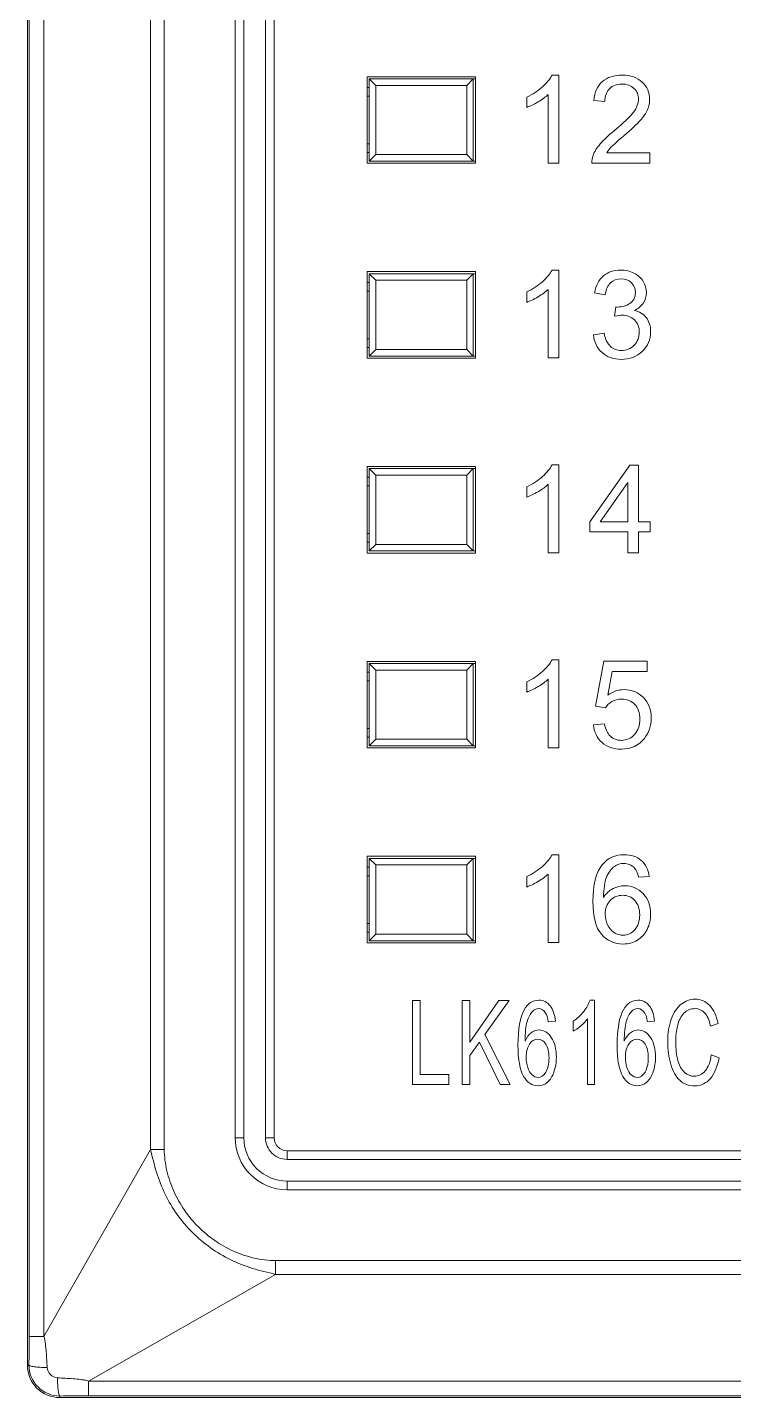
# Model space of a CAD drawing. Header units: millimetres. Extents: x 33157 to 59611, y -29750 to 1750.
# Drawn here: x 53368.53 to 53384.85, y -4016.91 to -3985.27 of the extents above; entities that cross this region are included whole.
import ezdxf

# ---------------------------------------------------------------- set-up
doc = ezdxf.new("R2010")
doc.units = ezdxf.units.MM
doc.layers.get('0').update_dxf_attribs({"lineweight": 18})

msp = doc.modelspace()

# ---------------------------------------------------------------- linework, layer by layer
at = {"lineweight": 9}
for p, q in [((53368.534, -3917.66), (53368.534, -4016.16)), ((53368.572, -3918.324), (53368.572, -4015.496)), ((53368.914, -3918.324), (53368.914, -4015.496)), ((53371.38, -3922.641), (53371.38, -4011.179)), ((53371.697, -3922.641), (53371.697, -4011.179)), ((53373.334, -3922.91), (53373.334, -4010.91)), ((53373.534, -3922.91), (53373.534, -4010.91)), ((53374.034, -3922.91), (53374.034, -4010.91)), ((53374.234, -3922.91), (53374.234, -4010.91)), ((53376.384, -3986.41), (53376.384, -3988.41)), ((53376.434, -3986.46), (53376.434, -3988.36)), ((53376.584, -3986.61), (53376.584, -3988.21)), ((53378.684, -3986.61), (53378.684, -3988.21)), ((53378.834, -3986.46), (53378.834, -3988.36)), ((53378.884, -3986.41), (53378.884, -3988.41)), ((53376.384, -3990.91), (53376.384, -3992.91)), ((53376.434, -3990.96), (53376.434, -3992.86)), ((53376.584, -3991.11), (53376.584, -3992.71)), ((53378.684, -3991.11), (53378.684, -3992.71)), ((53378.834, -3990.96), (53378.834, -3992.86)), ((53378.884, -3990.91), (53378.884, -3992.91)), ((53376.384, -3995.41), (53376.384, -3997.41)), ((53376.434, -3995.46), (53376.434, -3997.36)), ((53378.834, -3995.46), (53378.834, -3997.36)), ((53378.884, -3995.41), (53378.884, -3997.41)), ((53376.584, -3995.61), (53376.584, -3997.21)), ((53378.684, -3995.61), (53378.684, -3997.21)), ((53376.384, -3999.91), (53376.384, -4001.91)), ((53376.434, -3999.96), (53376.434, -4001.86)), ((53378.834, -3999.96), (53378.834, -4001.86)), ((53378.884, -3999.91), (53378.884, -4001.91)), ((53376.584, -4000.11), (53376.584, -4001.71)), ((53378.684, -4000.11), (53378.684, -4001.71)), ((53376.384, -4004.41), (53376.384, -4006.41)), ((53378.884, -4004.41), (53378.884, -4006.41)), ((53376.434, -4004.46), (53376.434, -4006.36)), ((53376.584, -4004.61), (53376.584, -4006.21)), ((53378.684, -4004.61), (53378.684, -4006.21)), ((53378.834, -4004.46), (53378.834, -4006.36)), ((53373.534, -4010.91), (53373.534, -4010.91)), ((53374.234, -4010.91), (53374.234, -4010.91)), ((53371.38, -4011.179), (53371.38, -4011.179)), ((53371.697, -4011.179), (53371.697, -4011.179)), ((53374.534, -4011.21), (53374.534, -4011.21)), ((53374.534, -4011.21), (53374.534, -4011.41)), ((53374.534, -4011.91), (53374.534, -4011.91)), ((53374.534, -4011.91), (53374.534, -4012.11)), ((53374.265, -4013.748), (53374.265, -4013.748)), ((53374.265, -4013.748), (53374.265, -4014.064)), ((53374.265, -4014.064), (53374.265, -4014.064)), ((53368.914, -4015.496), (53368.914, -4015.496)), ((53368.571, -4016.16), (53368.571, -4016.16)), ((53369.949, -4016.53), (53369.949, -4016.53)), ((53369.949, -4016.53), (53369.949, -4016.872)), ((53369.284, -4016.873), (53369.284, -4016.873)), ((53369.284, -4016.873), (53369.284, -4016.91))]:
    msp.add_line(p, q, dxfattribs=at)
for points, knots in [([(53380.816, -3988.403), (53380.816, -3988.403), (53380.567, -3988.403), (53380.567, -3988.403), (53380.567, -3988.403), (53380.567, -3986.821), (53380.567, -3986.821), (53380.507, -3986.879), (53380.429, -3986.936), (53380.332, -3986.993), (53380.235, -3987.05), (53380.148, -3987.092), (53380.07, -3987.121), (53380.07, -3987.121), (53380.07, -3986.881), (53380.07, -3986.881), (53380.209, -3986.816), (53380.331, -3986.737), (53380.435, -3986.644), (53380.538, -3986.551), (53380.612, -3986.461), (53380.656, -3986.374), (53380.656, -3986.374), (53380.816, -3986.374), (53380.816, -3986.374), (53380.816, -3986.374), (53380.816, -3988.403), (53380.816, -3988.403)], [0, 0, 0, 0, 142418.578014, 142418.578014, 142418.578014, 284837.156028, 284837.156028, 284837.156028, 427255.734043, 427255.734043, 427255.734043, 569674.312057, 569674.312057, 569674.312057, 712092.890071, 712092.890071, 712092.890071, 854511.468085, 854511.468085, 854511.468085, 996930.0461, 996930.0461, 996930.0461, 1139348.624114, 1139348.624114, 1139348.624114, 1281767.202128, 1281767.202128, 1281767.202128, 1281767.202128]), ([(53382.912, -3988.166), (53382.912, -3988.166), (53382.912, -3988.403), (53382.912, -3988.403), (53382.912, -3988.403), (53381.574, -3988.403), (53381.574, -3988.403), (53381.572, -3988.343), (53381.582, -3988.286), (53381.603, -3988.23), (53381.637, -3988.139), (53381.692, -3988.05), (53381.768, -3987.962), (53381.844, -3987.874), (53381.952, -3987.772), (53382.093, -3987.657), (53382.311, -3987.477), (53382.46, -3987.334), (53382.538, -3987.229), (53382.616, -3987.123), (53382.655, -3987.024), (53382.655, -3986.93), (53382.655, -3986.831), (53382.62, -3986.749), (53382.549, -3986.681), (53382.478, -3986.614), (53382.386, -3986.58), (53382.273, -3986.58), (53382.153, -3986.58), (53382.057, -3986.615), (53381.985, -3986.687), (53381.913, -3986.758), (53381.877, -3986.857), (53381.876, -3986.983), (53381.876, -3986.983), (53381.622, -3986.958), (53381.622, -3986.958), (53381.639, -3986.768), (53381.705, -3986.623), (53381.819, -3986.523), (53381.933, -3986.424), (53382.086, -3986.374), (53382.279, -3986.374), (53382.472, -3986.374), (53382.626, -3986.427), (53382.739, -3986.535), (53382.852, -3986.643), (53382.909, -3986.776), (53382.909, -3986.935), (53382.909, -3987.016), (53382.892, -3987.096), (53382.859, -3987.174), (53382.826, -3987.252), (53382.771, -3987.335), (53382.694, -3987.421), (53382.617, -3987.507), (53382.49, -3987.626), (53382.312, -3987.777), (53382.163, -3987.902), (53382.067, -3987.987), (53382.025, -3988.031), (53381.982, -3988.076), (53381.947, -3988.121), (53381.92, -3988.166), (53381.92, -3988.166), (53382.912, -3988.166), (53382.912, -3988.166)], [0, 0, 0, 0, 137496.218862, 137496.218862, 137496.218862, 274992.437723, 274992.437723, 274992.437723, 412488.656585, 412488.656585, 412488.656585, 549984.875446, 549984.875446, 549984.875446, 687481.094308, 687481.094308, 687481.094308, 824977.313169, 824977.313169, 824977.313169, 962473.532031, 962473.532031, 962473.532031, 1099969.750892, 1099969.750892, 1099969.750892, 1237465.969754, 1237465.969754, 1237465.969754, 1374962.188616, 1374962.188616, 1374962.188616, 1512458.407477, 1512458.407477, 1512458.407477, 1649954.626339, 1649954.626339, 1649954.626339, 1787450.8452, 1787450.8452, 1787450.8452, 1924947.064062, 1924947.064062, 1924947.064062, 2062443.282923, 2062443.282923, 2062443.282923, 2199939.501785, 2199939.501785, 2199939.501785, 2337435.720647, 2337435.720647, 2337435.720647, 2474931.939508, 2474931.939508, 2474931.939508, 2612428.15837, 2612428.15837, 2612428.15837, 2749924.377231, 2749924.377231, 2749924.377231, 2887420.596093, 2887420.596093, 2887420.596093, 3024916.814954, 3024916.814954, 3024916.814954, 3024916.814954]), ([(53380.816, -3992.903), (53380.816, -3992.903), (53380.567, -3992.903), (53380.567, -3992.903), (53380.567, -3992.903), (53380.567, -3991.321), (53380.567, -3991.321), (53380.507, -3991.379), (53380.429, -3991.436), (53380.332, -3991.493), (53380.235, -3991.55), (53380.148, -3991.592), (53380.07, -3991.621), (53380.07, -3991.621), (53380.07, -3991.381), (53380.07, -3991.381), (53380.209, -3991.316), (53380.331, -3991.237), (53380.435, -3991.144), (53380.538, -3991.051), (53380.612, -3990.961), (53380.656, -3990.874), (53380.656, -3990.874), (53380.816, -3990.874), (53380.816, -3990.874), (53380.816, -3990.874), (53380.816, -3992.903), (53380.816, -3992.903)], [0, 0, 0, 0, 142424.683579, 142424.683579, 142424.683579, 284849.367158, 284849.367158, 284849.367158, 427274.050738, 427274.050738, 427274.050738, 569698.734317, 569698.734317, 569698.734317, 712123.417896, 712123.417896, 712123.417896, 854548.101475, 854548.101475, 854548.101475, 996972.785054, 996972.785054, 996972.785054, 1139397.468634, 1139397.468634, 1139397.468634, 1281822.152213, 1281822.152213, 1281822.152213, 1281822.152213]), ([(53381.611, -3992.367), (53381.611, -3992.367), (53381.859, -3992.333), (53381.859, -3992.333), (53381.888, -3992.474), (53381.936, -3992.575), (53382.004, -3992.638), (53382.072, -3992.7), (53382.156, -3992.731), (53382.255, -3992.731), (53382.373, -3992.731), (53382.472, -3992.69), (53382.552, -3992.609), (53382.632, -3992.528), (53382.672, -3992.428), (53382.672, -3992.309), (53382.672, -3992.195), (53382.635, -3992.101), (53382.56, -3992.027), (53382.485, -3991.953), (53382.391, -3991.916), (53382.276, -3991.916), (53382.229, -3991.916), (53382.17, -3991.925), (53382.1, -3991.943), (53382.1, -3991.943), (53382.128, -3991.726), (53382.128, -3991.726), (53382.144, -3991.728), (53382.158, -3991.729), (53382.168, -3991.729), (53382.274, -3991.729), (53382.369, -3991.701), (53382.454, -3991.646), (53382.539, -3991.591), (53382.581, -3991.506), (53382.581, -3991.392), (53382.581, -3991.301), (53382.55, -3991.226), (53382.489, -3991.166), (53382.427, -3991.107), (53382.348, -3991.077), (53382.25, -3991.077), (53382.153, -3991.077), (53382.073, -3991.107), (53382.009, -3991.169), (53381.944, -3991.23), (53381.903, -3991.321), (53381.884, -3991.444), (53381.884, -3991.444), (53381.636, -3991.399), (53381.636, -3991.399), (53381.667, -3991.232), (53381.735, -3991.103), (53381.843, -3991.011), (53381.95, -3990.919), (53382.084, -3990.874), (53382.244, -3990.874), (53382.354, -3990.874), (53382.456, -3990.897), (53382.548, -3990.945), (53382.642, -3990.992), (53382.713, -3991.056), (53382.762, -3991.138), (53382.811, -3991.219), (53382.835, -3991.306), (53382.835, -3991.398), (53382.835, -3991.485), (53382.812, -3991.564), (53382.765, -3991.635), (53382.718, -3991.707), (53382.649, -3991.764), (53382.557, -3991.806), (53382.676, -3991.833), (53382.769, -3991.891), (53382.835, -3991.978), (53382.901, -3992.064), (53382.934, -3992.173), (53382.934, -3992.304), (53382.934, -3992.48), (53382.87, -3992.63), (53382.741, -3992.753), (53382.612, -3992.876), (53382.45, -3992.937), (53382.253, -3992.937), (53382.076, -3992.937), (53381.929, -3992.884), (53381.811, -3992.778), (53381.694, -3992.672), (53381.627, -3992.535), (53381.611, -3992.367)], [0, 0, 0, 0, 136551.986258, 136551.986258, 136551.986258, 273103.972517, 273103.972517, 273103.972517, 409655.958775, 409655.958775, 409655.958775, 546207.945034, 546207.945034, 546207.945034, 682759.931292, 682759.931292, 682759.931292, 819311.917551, 819311.917551, 819311.917551, 955863.903809, 955863.903809, 955863.903809, 1092415.890067, 1092415.890067, 1092415.890067, 1228967.876326, 1228967.876326, 1228967.876326, 1365519.862584, 1365519.862584, 1365519.862584, 1502071.848843, 1502071.848843, 1502071.848843, 1638623.835101, 1638623.835101, 1638623.835101, 1775175.821359, 1775175.821359, 1775175.821359, 1911727.807618, 1911727.807618, 1911727.807618, 2048279.793876, 2048279.793876, 2048279.793876, 2184831.780135, 2184831.780135, 2184831.780135, 2321383.766393, 2321383.766393, 2321383.766393, 2457935.752652, 2457935.752652, 2457935.752652, 2594487.73891, 2594487.73891, 2594487.73891, 2731039.725168, 2731039.725168, 2731039.725168, 2867591.711427, 2867591.711427, 2867591.711427, 3004143.697685, 3004143.697685, 3004143.697685, 3140695.683944, 3140695.683944, 3140695.683944, 3277247.670202, 3277247.670202, 3277247.670202, 3413799.65646, 3413799.65646, 3413799.65646, 3550351.642719, 3550351.642719, 3550351.642719, 3686903.628977, 3686903.628977, 3686903.628977, 3823455.615236, 3823455.615236, 3823455.615236, 3960007.601494, 3960007.601494, 3960007.601494, 4096559.587753, 4096559.587753, 4096559.587753, 4096559.587753]), ([(53380.816, -3997.403), (53380.816, -3997.403), (53380.567, -3997.403), (53380.567, -3997.403), (53380.567, -3997.403), (53380.567, -3995.821), (53380.567, -3995.821), (53380.507, -3995.879), (53380.429, -3995.936), (53380.332, -3995.993), (53380.235, -3996.05), (53380.148, -3996.092), (53380.07, -3996.121), (53380.07, -3996.121), (53380.07, -3995.881), (53380.07, -3995.881), (53380.209, -3995.816), (53380.331, -3995.737), (53380.435, -3995.644), (53380.538, -3995.551), (53380.612, -3995.461), (53380.656, -3995.374), (53380.656, -3995.374), (53380.816, -3995.374), (53380.816, -3995.374), (53380.816, -3995.374), (53380.816, -3997.403), (53380.816, -3997.403)], [0, 0, 0, 0, 142430.789754, 142430.789754, 142430.789754, 284861.579507, 284861.579507, 284861.579507, 427292.369261, 427292.369261, 427292.369261, 569723.159015, 569723.159015, 569723.159015, 712153.948768, 712153.948768, 712153.948768, 854584.738522, 854584.738522, 854584.738522, 997015.528275, 997015.528275, 997015.528275, 1139446.318029, 1139446.318029, 1139446.318029, 1281877.107783, 1281877.107783, 1281877.107783, 1281877.107783]), ([(53382.404, -3997.403), (53382.404, -3997.403), (53382.404, -3996.92), (53382.404, -3996.92), (53382.404, -3996.92), (53381.526, -3996.92), (53381.526, -3996.92), (53381.526, -3996.92), (53381.526, -3996.692), (53381.526, -3996.692), (53381.526, -3996.692), (53382.449, -3995.382), (53382.449, -3995.382), (53382.449, -3995.382), (53382.652, -3995.382), (53382.652, -3995.382), (53382.652, -3995.382), (53382.652, -3996.692), (53382.652, -3996.692), (53382.652, -3996.692), (53382.926, -3996.692), (53382.926, -3996.692), (53382.926, -3996.692), (53382.926, -3996.92), (53382.926, -3996.92), (53382.926, -3996.92), (53382.652, -3996.92), (53382.652, -3996.92), (53382.652, -3996.92), (53382.652, -3997.403), (53382.652, -3997.403), (53382.652, -3997.403), (53382.404, -3997.403), (53382.404, -3997.403)], [0, 0, 0, 0, 140891.055639, 140891.055639, 140891.055639, 281782.111279, 281782.111279, 281782.111279, 422673.166918, 422673.166918, 422673.166918, 563564.222557, 563564.222557, 563564.222557, 704455.278197, 704455.278197, 704455.278197, 845346.333836, 845346.333836, 845346.333836, 986237.389475, 986237.389475, 986237.389475, 1127128.445115, 1127128.445115, 1127128.445115, 1268019.500754, 1268019.500754, 1268019.500754, 1408910.556393, 1408910.556393, 1408910.556393, 1549801.612033, 1549801.612033, 1549801.612033, 1549801.612033]), ([(53382.404, -3996.692), (53382.404, -3996.692), (53382.404, -3995.782), (53382.404, -3995.782), (53382.404, -3995.782), (53381.77, -3996.692), (53381.77, -3996.692), (53381.77, -3996.692), (53382.404, -3996.692), (53382.404, -3996.692)], [0, 0, 0, 0, 159420.18494, 159420.18494, 159420.18494, 318840.369881, 318840.369881, 318840.369881, 478260.554821, 478260.554821, 478260.554821, 478260.554821]), ([(53380.816, -4001.903), (53380.816, -4001.903), (53380.567, -4001.903), (53380.567, -4001.903), (53380.567, -4001.903), (53380.567, -4000.321), (53380.567, -4000.321), (53380.507, -4000.379), (53380.429, -4000.436), (53380.332, -4000.493), (53380.235, -4000.55), (53380.148, -4000.592), (53380.07, -4000.621), (53380.07, -4000.621), (53380.07, -4000.381), (53380.07, -4000.381), (53380.209, -4000.316), (53380.331, -4000.237), (53380.435, -4000.144), (53380.538, -4000.051), (53380.612, -3999.961), (53380.656, -3999.874), (53380.656, -3999.874), (53380.816, -3999.874), (53380.816, -3999.874), (53380.816, -3999.874), (53380.816, -4001.903), (53380.816, -4001.903)], [0, 0, 0, 0, 142436.896538, 142436.896538, 142436.896538, 284873.793075, 284873.793075, 284873.793075, 427310.689613, 427310.689613, 427310.689613, 569747.58615, 569747.58615, 569747.58615, 712184.482688, 712184.482688, 712184.482688, 854621.379225, 854621.379225, 854621.379225, 997058.275763, 997058.275763, 997058.275763, 1139495.1723, 1139495.1723, 1139495.1723, 1281932.068838, 1281932.068838, 1281932.068838, 1281932.068838]), ([(53381.611, -4001.372), (53381.611, -4001.372), (53381.87, -4001.353), (53381.87, -4001.353), (53381.89, -4001.479), (53381.934, -4001.574), (53382.004, -4001.638), (53382.073, -4001.702), (53382.159, -4001.734), (53382.259, -4001.734), (53382.38, -4001.734), (53382.481, -4001.688), (53382.563, -4001.599), (53382.645, -4001.508), (53382.686, -4001.389), (53382.686, -4001.24), (53382.686, -4001.099), (53382.647, -4000.987), (53382.568, -4000.905), (53382.49, -4000.823), (53382.386, -4000.782), (53382.256, -4000.782), (53382.176, -4000.782), (53382.104, -4000.801), (53382.04, -4000.837), (53381.977, -4000.874), (53381.927, -4000.922), (53381.89, -4000.98), (53381.89, -4000.98), (53381.656, -4000.946), (53381.656, -4000.946), (53381.656, -4000.946), (53381.85, -3999.908), (53381.85, -3999.908), (53381.85, -3999.908), (53382.852, -3999.908), (53382.852, -3999.908), (53382.852, -3999.908), (53382.852, -4000.145), (53382.852, -4000.145), (53382.852, -4000.145), (53382.048, -4000.145), (53382.048, -4000.145), (53382.048, -4000.145), (53381.941, -4000.69), (53381.941, -4000.69), (53382.062, -4000.605), (53382.189, -4000.562), (53382.321, -4000.562), (53382.497, -4000.562), (53382.646, -4000.623), (53382.767, -4000.746), (53382.888, -4000.868), (53382.948, -4001.025), (53382.948, -4001.217), (53382.948, -4001.4), (53382.895, -4001.558), (53382.789, -4001.691), (53382.66, -4001.855), (53382.483, -4001.937), (53382.259, -4001.937), (53382.075, -4001.937), (53381.926, -4001.885), (53381.81, -4001.782), (53381.693, -4001.679), (53381.627, -4001.543), (53381.611, -4001.372)], [0, 0, 0, 0, 137515.502561, 137515.502561, 137515.502561, 275031.005121, 275031.005121, 275031.005121, 412546.507682, 412546.507682, 412546.507682, 550062.010243, 550062.010243, 550062.010243, 687577.512804, 687577.512804, 687577.512804, 825093.015364, 825093.015364, 825093.015364, 962608.517925, 962608.517925, 962608.517925, 1100124.020486, 1100124.020486, 1100124.020486, 1237639.523047, 1237639.523047, 1237639.523047, 1375155.025607, 1375155.025607, 1375155.025607, 1512670.528168, 1512670.528168, 1512670.528168, 1650186.030729, 1650186.030729, 1650186.030729, 1787701.53329, 1787701.53329, 1787701.53329, 1925217.03585, 1925217.03585, 1925217.03585, 2062732.538411, 2062732.538411, 2062732.538411, 2200248.040972, 2200248.040972, 2200248.040972, 2337763.543532, 2337763.543532, 2337763.543532, 2475279.046093, 2475279.046093, 2475279.046093, 2612794.548654, 2612794.548654, 2612794.548654, 2750310.051215, 2750310.051215, 2750310.051215, 2887825.553775, 2887825.553775, 2887825.553775, 3025341.056336, 3025341.056336, 3025341.056336, 3025341.056336]), ([(53380.816, -4006.403), (53380.816, -4006.403), (53380.567, -4006.403), (53380.567, -4006.403), (53380.567, -4006.403), (53380.567, -4004.821), (53380.567, -4004.821), (53380.507, -4004.879), (53380.429, -4004.936), (53380.332, -4004.993), (53380.235, -4005.05), (53380.148, -4005.092), (53380.07, -4005.121), (53380.07, -4005.121), (53380.07, -4004.881), (53380.07, -4004.881), (53380.209, -4004.816), (53380.331, -4004.737), (53380.435, -4004.644), (53380.538, -4004.551), (53380.612, -4004.461), (53380.656, -4004.374), (53380.656, -4004.374), (53380.816, -4004.374), (53380.816, -4004.374), (53380.816, -4004.374), (53380.816, -4006.403), (53380.816, -4006.403)], [0, 0, 0, 0, 142443.003931, 142443.003931, 142443.003931, 284886.007861, 284886.007861, 284886.007861, 427329.011792, 427329.011792, 427329.011792, 569772.015723, 569772.015723, 569772.015723, 712215.019654, 712215.019654, 712215.019654, 854658.023584, 854658.023584, 854658.023584, 997101.027515, 997101.027515, 997101.027515, 1139544.031446, 1139544.031446, 1139544.031446, 1281987.035377, 1281987.035377, 1281987.035377, 1281987.035377]), ([(53382.9, -4004.876), (53382.9, -4004.876), (53382.655, -4004.896), (53382.655, -4004.896), (53382.633, -4004.798), (53382.601, -4004.727), (53382.56, -4004.683), (53382.493, -4004.612), (53382.41, -4004.577), (53382.311, -4004.577), (53382.231, -4004.577), (53382.161, -4004.599), (53382.1, -4004.643), (53382.022, -4004.7), (53381.961, -4004.783), (53381.915, -4004.892), (53381.87, -4005.002), (53381.847, -4005.157), (53381.845, -4005.359), (53381.905, -4005.268), (53381.978, -4005.201), (53382.064, -4005.157), (53382.151, -4005.113), (53382.241, -4005.091), (53382.336, -4005.091), (53382.502, -4005.091), (53382.643, -4005.152), (53382.76, -4005.273), (53382.876, -4005.395), (53382.934, -4005.552), (53382.934, -4005.746), (53382.934, -4005.873), (53382.907, -4005.99), (53382.852, -4006.099), (53382.797, -4006.209), (53382.723, -4006.292), (53382.627, -4006.35), (53382.531, -4006.408), (53382.422, -4006.437), (53382.301, -4006.437), (53382.095, -4006.437), (53381.926, -4006.361), (53381.795, -4006.209), (53381.665, -4006.057), (53381.599, -4005.806), (53381.599, -4005.457), (53381.599, -4005.067), (53381.672, -4004.782), (53381.816, -4004.605), (53381.942, -4004.451), (53382.112, -4004.374), (53382.326, -4004.374), (53382.485, -4004.374), (53382.616, -4004.418), (53382.717, -4004.507), (53382.819, -4004.596), (53382.88, -4004.719), (53382.9, -4004.876)], [0, 0, 0, 0, 137978.258018, 137978.258018, 137978.258018, 275956.516036, 275956.516036, 275956.516036, 413934.774053, 413934.774053, 413934.774053, 551913.032071, 551913.032071, 551913.032071, 689891.290089, 689891.290089, 689891.290089, 827869.548107, 827869.548107, 827869.548107, 965847.806125, 965847.806125, 965847.806125, 1103826.064143, 1103826.064143, 1103826.064143, 1241804.32216, 1241804.32216, 1241804.32216, 1379782.580178, 1379782.580178, 1379782.580178, 1517760.838196, 1517760.838196, 1517760.838196, 1655739.096214, 1655739.096214, 1655739.096214, 1793717.354232, 1793717.354232, 1793717.354232, 1931695.612249, 1931695.612249, 1931695.612249, 2069673.870267, 2069673.870267, 2069673.870267, 2207652.128285, 2207652.128285, 2207652.128285, 2345630.386303, 2345630.386303, 2345630.386303, 2483608.644321, 2483608.644321, 2483608.644321, 2621586.902339, 2621586.902339, 2621586.902339, 2621586.902339]), ([(53381.884, -4005.748), (53381.884, -4005.834), (53381.903, -4005.916), (53381.939, -4005.994), (53381.975, -4006.072), (53382.026, -4006.131), (53382.09, -4006.172), (53382.155, -4006.213), (53382.224, -4006.234), (53382.297, -4006.234), (53382.403, -4006.234), (53382.493, -4006.191), (53382.568, -4006.107), (53382.643, -4006.022), (53382.68, -4005.907), (53382.68, -4005.762), (53382.68, -4005.622), (53382.643, -4005.512), (53382.569, -4005.432), (53382.495, -4005.351), (53382.401, -4005.311), (53382.287, -4005.311), (53382.175, -4005.311), (53382.08, -4005.351), (53382.001, -4005.432), (53381.923, -4005.512), (53381.884, -4005.617), (53381.884, -4005.748)], [0, 0, 0, 0, 142450.208403, 142450.208403, 142450.208403, 284900.416806, 284900.416806, 284900.416806, 427350.62521, 427350.62521, 427350.62521, 569800.833613, 569800.833613, 569800.833613, 712251.042016, 712251.042016, 712251.042016, 854701.250419, 854701.250419, 854701.250419, 997151.458823, 997151.458823, 997151.458823, 1139601.667226, 1139601.667226, 1139601.667226, 1282051.875629, 1282051.875629, 1282051.875629, 1282051.875629]), ([(53377.434, -4009.678), (53377.434, -4009.678), (53377.434, -4007.743), (53377.434, -4007.743), (53377.434, -4007.743), (53377.612, -4007.743), (53377.612, -4007.743), (53377.612, -4007.743), (53377.612, -4009.451), (53377.612, -4009.451), (53377.612, -4009.451), (53378.272, -4009.451), (53378.272, -4009.451), (53378.272, -4009.451), (53378.272, -4009.678), (53378.272, -4009.678), (53378.272, -4009.678), (53377.434, -4009.678), (53377.434, -4009.678)], [0, 0, 0, 0, 147027.707403, 147027.707403, 147027.707403, 294055.414806, 294055.414806, 294055.414806, 441083.122209, 441083.122209, 441083.122209, 588110.829611, 588110.829611, 588110.829611, 735138.537014, 735138.537014, 735138.537014, 882166.244417, 882166.244417, 882166.244417, 882166.244417]), ([(53378.58, -4009.678), (53378.58, -4009.678), (53378.58, -4007.743), (53378.58, -4007.743), (53378.58, -4007.743), (53378.758, -4007.743), (53378.758, -4007.743), (53378.758, -4007.743), (53378.758, -4008.702), (53378.758, -4008.702), (53378.758, -4008.702), (53379.425, -4007.743), (53379.425, -4007.743), (53379.425, -4007.743), (53379.665, -4007.743), (53379.665, -4007.743), (53379.665, -4007.743), (53379.102, -4008.527), (53379.102, -4008.527), (53379.102, -4008.527), (53379.689, -4009.678), (53379.689, -4009.678), (53379.689, -4009.678), (53379.455, -4009.678), (53379.455, -4009.678), (53379.455, -4009.678), (53378.978, -4008.701), (53378.978, -4008.701), (53378.978, -4008.701), (53378.758, -4009.007), (53378.758, -4009.007), (53378.758, -4009.007), (53378.758, -4009.678), (53378.758, -4009.678), (53378.758, -4009.678), (53378.58, -4009.678), (53378.58, -4009.678)], [0, 0, 0, 0, 140489.32508, 140489.32508, 140489.32508, 280978.650161, 280978.650161, 280978.650161, 421467.975241, 421467.975241, 421467.975241, 561957.300321, 561957.300321, 561957.300321, 702446.625401, 702446.625401, 702446.625401, 842935.950482, 842935.950482, 842935.950482, 983425.275562, 983425.275562, 983425.275562, 1123914.600642, 1123914.600642, 1123914.600642, 1264403.925722, 1264403.925722, 1264403.925722, 1404893.250803, 1404893.250803, 1404893.250803, 1545382.575883, 1545382.575883, 1545382.575883, 1685871.900963, 1685871.900963, 1685871.900963, 1685871.900963]), ([(53380.732, -4008.216), (53380.732, -4008.216), (53380.569, -4008.234), (53380.569, -4008.234), (53380.554, -4008.141), (53380.534, -4008.073), (53380.506, -4008.031), (53380.462, -4007.963), (53380.406, -4007.929), (53380.341, -4007.929), (53380.288, -4007.929), (53380.241, -4007.95), (53380.201, -4007.993), (53380.149, -4008.047), (53380.109, -4008.126), (53380.078, -4008.231), (53380.048, -4008.336), (53380.033, -4008.485), (53380.031, -4008.678), (53380.071, -4008.591), (53380.12, -4008.526), (53380.177, -4008.484), (53380.235, -4008.442), (53380.295, -4008.421), (53380.358, -4008.421), (53380.468, -4008.421), (53380.561, -4008.479), (53380.639, -4008.596), (53380.716, -4008.713), (53380.755, -4008.863), (53380.755, -4009.048), (53380.755, -4009.17), (53380.736, -4009.283), (53380.7, -4009.387), (53380.664, -4009.492), (53380.614, -4009.571), (53380.55, -4009.627), (53380.487, -4009.682), (53380.415, -4009.71), (53380.334, -4009.71), (53380.197, -4009.71), (53380.085, -4009.637), (53379.998, -4009.492), (53379.912, -4009.346), (53379.868, -4009.106), (53379.868, -4008.772), (53379.868, -4008.398), (53379.917, -4008.126), (53380.012, -4007.956), (53380.096, -4007.808), (53380.209, -4007.734), (53380.351, -4007.734), (53380.456, -4007.734), (53380.543, -4007.777), (53380.611, -4007.862), (53380.678, -4007.948), (53380.719, -4008.065), (53380.732, -4008.216)], [0, 0, 0, 0, 137978.330088, 137978.330088, 137978.330088, 275956.660176, 275956.660176, 275956.660176, 413934.990264, 413934.990264, 413934.990264, 551913.320352, 551913.320352, 551913.320352, 689891.650441, 689891.650441, 689891.650441, 827869.980529, 827869.980529, 827869.980529, 965848.310617, 965848.310617, 965848.310617, 1103826.640705, 1103826.640705, 1103826.640705, 1241804.970793, 1241804.970793, 1241804.970793, 1379783.300881, 1379783.300881, 1379783.300881, 1517761.630969, 1517761.630969, 1517761.630969, 1655739.961057, 1655739.961057, 1655739.961057, 1793718.291145, 1793718.291145, 1793718.291145, 1931696.621233, 1931696.621233, 1931696.621233, 2069674.951322, 2069674.951322, 2069674.951322, 2207653.28141, 2207653.28141, 2207653.28141, 2345631.611498, 2345631.611498, 2345631.611498, 2483609.941586, 2483609.941586, 2483609.941586, 2621588.271674, 2621588.271674, 2621588.271674, 2621588.271674]), ([(53381.64, -4009.678), (53381.64, -4009.678), (53381.475, -4009.678), (53381.475, -4009.678), (53381.475, -4009.678), (53381.475, -4008.163), (53381.475, -4008.163), (53381.436, -4008.218), (53381.384, -4008.273), (53381.319, -4008.327), (53381.255, -4008.382), (53381.197, -4008.423), (53381.146, -4008.45), (53381.146, -4008.45), (53381.146, -4008.22), (53381.146, -4008.22), (53381.238, -4008.158), (53381.318, -4008.082), (53381.387, -4007.993), (53381.456, -4007.904), (53381.505, -4007.818), (53381.534, -4007.734), (53381.534, -4007.734), (53381.64, -4007.734), (53381.64, -4007.734), (53381.64, -4007.734), (53381.64, -4009.678), (53381.64, -4009.678)], [0, 0, 0, 0, 142450.307445, 142450.307445, 142450.307445, 284900.614889, 284900.614889, 284900.614889, 427350.922334, 427350.922334, 427350.922334, 569801.229779, 569801.229779, 569801.229779, 712251.537224, 712251.537224, 712251.537224, 854701.844668, 854701.844668, 854701.844668, 997152.152113, 997152.152113, 997152.152113, 1139602.459558, 1139602.459558, 1139602.459558, 1282052.767003, 1282052.767003, 1282052.767003, 1282052.767003]), ([(53383.024, -4008.216), (53383.024, -4008.216), (53382.861, -4008.234), (53382.861, -4008.234), (53382.847, -4008.141), (53382.826, -4008.073), (53382.799, -4008.031), (53382.754, -4007.963), (53382.699, -4007.929), (53382.633, -4007.929), (53382.58, -4007.929), (53382.533, -4007.95), (53382.493, -4007.993), (53382.441, -4008.047), (53382.401, -4008.126), (53382.37, -4008.231), (53382.34, -4008.336), (53382.325, -4008.485), (53382.324, -4008.678), (53382.363, -4008.591), (53382.412, -4008.526), (53382.469, -4008.484), (53382.527, -4008.442), (53382.587, -4008.421), (53382.65, -4008.421), (53382.76, -4008.421), (53382.854, -4008.479), (53382.931, -4008.596), (53383.008, -4008.713), (53383.047, -4008.863), (53383.047, -4009.048), (53383.047, -4009.17), (53383.029, -4009.283), (53382.993, -4009.387), (53382.956, -4009.492), (53382.906, -4009.571), (53382.843, -4009.627), (53382.779, -4009.682), (53382.707, -4009.71), (53382.626, -4009.71), (53382.489, -4009.71), (53382.377, -4009.637), (53382.291, -4009.492), (53382.204, -4009.346), (53382.161, -4009.106), (53382.161, -4008.772), (53382.161, -4008.398), (53382.209, -4008.126), (53382.305, -4007.956), (53382.388, -4007.808), (53382.501, -4007.734), (53382.643, -4007.734), (53382.749, -4007.734), (53382.835, -4007.777), (53382.903, -4007.862), (53382.97, -4007.948), (53383.011, -4008.065), (53383.024, -4008.216)], [0, 0, 0, 0, 137984.024077, 137984.024077, 137984.024077, 275968.048154, 275968.048154, 275968.048154, 413952.07223, 413952.07223, 413952.07223, 551936.096307, 551936.096307, 551936.096307, 689920.120384, 689920.120384, 689920.120384, 827904.144461, 827904.144461, 827904.144461, 965888.168538, 965888.168538, 965888.168538, 1103872.192614, 1103872.192614, 1103872.192614, 1241856.216691, 1241856.216691, 1241856.216691, 1379840.240768, 1379840.240768, 1379840.240768, 1517824.264845, 1517824.264845, 1517824.264845, 1655808.288922, 1655808.288922, 1655808.288922, 1793792.312998, 1793792.312998, 1793792.312998, 1931776.337075, 1931776.337075, 1931776.337075, 2069760.361152, 2069760.361152, 2069760.361152, 2207744.385229, 2207744.385229, 2207744.385229, 2345728.409305, 2345728.409305, 2345728.409305, 2483712.433382, 2483712.433382, 2483712.433382, 2621696.457459, 2621696.457459, 2621696.457459, 2621696.457459]), ([(53384.335, -4008.999), (53384.335, -4008.999), (53384.513, -4009.064), (53384.513, -4009.064), (53384.476, -4009.274), (53384.409, -4009.434), (53384.313, -4009.544), (53384.216, -4009.655), (53384.098, -4009.71), (53383.959, -4009.71), (53383.814, -4009.71), (53383.697, -4009.668), (53383.606, -4009.583), (53383.516, -4009.498), (53383.447, -4009.375), (53383.4, -4009.214), (53383.353, -4009.053), (53383.329, -4008.88), (53383.329, -4008.696), (53383.329, -4008.494), (53383.356, -4008.319), (53383.409, -4008.169), (53383.463, -4008.019), (53383.538, -4007.905), (53383.637, -4007.827), (53383.735, -4007.749), (53383.844, -4007.71), (53383.962, -4007.71), (53384.096, -4007.71), (53384.209, -4007.759), (53384.3, -4007.858), (53384.391, -4007.957), (53384.455, -4008.095), (53384.491, -4008.273), (53384.491, -4008.273), (53384.317, -4008.333), (53384.317, -4008.333), (53384.286, -4008.192), (53384.24, -4008.089), (53384.181, -4008.025), (53384.122, -4007.961), (53384.048, -4007.929), (53383.958, -4007.929), (53383.856, -4007.929), (53383.769, -4007.965), (53383.701, -4008.036), (53383.631, -4008.107), (53383.583, -4008.203), (53383.555, -4008.323), (53383.527, -4008.443), (53383.513, -4008.567), (53383.513, -4008.694), (53383.513, -4008.859), (53383.529, -4009.002), (53383.562, -4009.125), (53383.596, -4009.248), (53383.647, -4009.339), (53383.717, -4009.4), (53383.787, -4009.461), (53383.863, -4009.491), (53383.944, -4009.491), (53384.043, -4009.491), (53384.127, -4009.45), (53384.196, -4009.367), (53384.264, -4009.284), (53384.311, -4009.162), (53384.335, -4008.999)], [0, 0, 0, 0, 137529.960222, 137529.960222, 137529.960222, 275059.920445, 275059.920445, 275059.920445, 412589.880667, 412589.880667, 412589.880667, 550119.84089, 550119.84089, 550119.84089, 687649.801112, 687649.801112, 687649.801112, 825179.761335, 825179.761335, 825179.761335, 962709.721557, 962709.721557, 962709.721557, 1100239.68178, 1100239.68178, 1100239.68178, 1237769.642002, 1237769.642002, 1237769.642002, 1375299.602225, 1375299.602225, 1375299.602225, 1512829.562447, 1512829.562447, 1512829.562447, 1650359.522669, 1650359.522669, 1650359.522669, 1787889.482892, 1787889.482892, 1787889.482892, 1925419.443114, 1925419.443114, 1925419.443114, 2062949.403337, 2062949.403337, 2062949.403337, 2200479.363559, 2200479.363559, 2200479.363559, 2338009.323782, 2338009.323782, 2338009.323782, 2475539.284004, 2475539.284004, 2475539.284004, 2613069.244227, 2613069.244227, 2613069.244227, 2750599.204449, 2750599.204449, 2750599.204449, 2888129.164672, 2888129.164672, 2888129.164672, 3025659.124894, 3025659.124894, 3025659.124894, 3025659.124894]), ([(53380.058, -4009.051), (53380.058, -4009.133), (53380.07, -4009.211), (53380.094, -4009.286), (53380.118, -4009.361), (53380.152, -4009.417), (53380.194, -4009.456), (53380.238, -4009.496), (53380.283, -4009.515), (53380.332, -4009.515), (53380.402, -4009.515), (53380.462, -4009.475), (53380.511, -4009.394), (53380.561, -4009.313), (53380.586, -4009.203), (53380.586, -4009.064), (53380.586, -4008.93), (53380.561, -4008.825), (53380.512, -4008.748), (53380.463, -4008.67), (53380.401, -4008.632), (53380.325, -4008.632), (53380.251, -4008.632), (53380.187, -4008.67), (53380.135, -4008.748), (53380.084, -4008.825), (53380.058, -4008.925), (53380.058, -4009.051)], [0, 0, 0, 0, 142449.811521, 142449.811521, 142449.811521, 284899.623042, 284899.623042, 284899.623042, 427349.434563, 427349.434563, 427349.434563, 569799.246084, 569799.246084, 569799.246084, 712249.057605, 712249.057605, 712249.057605, 854698.869126, 854698.869126, 854698.869126, 997148.680647, 997148.680647, 997148.680647, 1139598.492169, 1139598.492169, 1139598.492169, 1282048.30369, 1282048.30369, 1282048.30369, 1282048.30369]), ([(53382.35, -4009.051), (53382.35, -4009.133), (53382.362, -4009.211), (53382.386, -4009.286), (53382.41, -4009.361), (53382.444, -4009.417), (53382.487, -4009.456), (53382.53, -4009.496), (53382.575, -4009.515), (53382.624, -4009.515), (53382.694, -4009.515), (53382.754, -4009.475), (53382.804, -4009.394), (53382.853, -4009.313), (53382.878, -4009.203), (53382.878, -4009.064), (53382.878, -4008.93), (53382.854, -4008.825), (53382.805, -4008.748), (53382.756, -4008.67), (53382.693, -4008.632), (53382.617, -4008.632), (53382.543, -4008.632), (53382.479, -4008.67), (53382.428, -4008.748), (53382.376, -4008.825), (53382.35, -4008.925), (53382.35, -4009.051)], [0, 0, 0, 0, 142455.694828, 142455.694828, 142455.694828, 284911.389656, 284911.389656, 284911.389656, 427367.084484, 427367.084484, 427367.084484, 569822.779311, 569822.779311, 569822.779311, 712278.474139, 712278.474139, 712278.474139, 854734.168967, 854734.168967, 854734.168967, 997189.863795, 997189.863795, 997189.863795, 1139645.558623, 1139645.558623, 1139645.558623, 1282101.253451, 1282101.253451, 1282101.253451, 1282101.253451])]:
    msp.add_open_spline(points, degree=3, knots=knots)
for points in [[(53378.884, -3986.41), (53378.884, -3986.41), (53376.384, -3986.41), (53376.384, -3986.41)], [(53376.434, -3986.66), (53376.434, -3986.66), (53376.384, -3986.66), (53376.384, -3986.66)], [(53376.434, -3986.46), (53376.434, -3986.46), (53378.884, -3986.46), (53378.884, -3986.46)], [(53376.434, -3986.46), (53376.434, -3986.46), (53376.584, -3986.61), (53376.584, -3986.61)], [(53378.684, -3986.61), (53378.684, -3986.61), (53376.584, -3986.61), (53376.584, -3986.61)], [(53378.834, -3986.46), (53378.834, -3986.46), (53378.684, -3986.61), (53378.684, -3986.61)], [(53376.434, -3986.86), (53376.434, -3986.86), (53376.384, -3986.86), (53376.384, -3986.86)], [(53376.384, -3987.96), (53376.384, -3987.96), (53376.434, -3987.96), (53376.434, -3987.96)], [(53376.384, -3988.16), (53376.384, -3988.16), (53376.434, -3988.16), (53376.434, -3988.16)], [(53376.434, -3988.36), (53376.434, -3988.36), (53376.584, -3988.21), (53376.584, -3988.21)], [(53376.584, -3988.21), (53376.584, -3988.21), (53378.684, -3988.21), (53378.684, -3988.21)], [(53378.834, -3988.36), (53378.834, -3988.36), (53378.684, -3988.21), (53378.684, -3988.21)], [(53376.384, -3988.41), (53376.384, -3988.41), (53378.884, -3988.41), (53378.884, -3988.41)], [(53376.434, -3988.36), (53376.434, -3988.36), (53378.884, -3988.36), (53378.884, -3988.36)], [(53378.884, -3990.91), (53378.884, -3990.91), (53376.384, -3990.91), (53376.384, -3990.91)], [(53376.434, -3990.96), (53376.434, -3990.96), (53378.884, -3990.96), (53378.884, -3990.96)], [(53376.434, -3990.96), (53376.434, -3990.96), (53376.584, -3991.11), (53376.584, -3991.11)], [(53378.684, -3991.11), (53378.684, -3991.11), (53376.584, -3991.11), (53376.584, -3991.11)], [(53378.834, -3990.96), (53378.834, -3990.96), (53378.684, -3991.11), (53378.684, -3991.11)], [(53376.434, -3991.16), (53376.434, -3991.16), (53376.384, -3991.16), (53376.384, -3991.16)], [(53376.434, -3991.36), (53376.434, -3991.36), (53376.384, -3991.36), (53376.384, -3991.36)], [(53376.384, -3992.46), (53376.384, -3992.46), (53376.434, -3992.46), (53376.434, -3992.46)], [(53376.384, -3992.66), (53376.384, -3992.66), (53376.434, -3992.66), (53376.434, -3992.66)], [(53376.384, -3992.91), (53376.384, -3992.91), (53378.884, -3992.91), (53378.884, -3992.91)], [(53376.434, -3992.86), (53376.434, -3992.86), (53378.884, -3992.86), (53378.884, -3992.86)], [(53376.434, -3992.86), (53376.434, -3992.86), (53376.584, -3992.71), (53376.584, -3992.71)], [(53376.584, -3992.71), (53376.584, -3992.71), (53378.684, -3992.71), (53378.684, -3992.71)], [(53378.834, -3992.86), (53378.834, -3992.86), (53378.684, -3992.71), (53378.684, -3992.71)], [(53378.884, -3995.41), (53378.884, -3995.41), (53376.384, -3995.41), (53376.384, -3995.41)], [(53376.434, -3995.46), (53376.434, -3995.46), (53378.884, -3995.46), (53378.884, -3995.46)], [(53376.434, -3995.46), (53376.434, -3995.46), (53376.584, -3995.61), (53376.584, -3995.61)], [(53378.834, -3995.46), (53378.834, -3995.46), (53378.684, -3995.61), (53378.684, -3995.61)], [(53376.434, -3995.66), (53376.434, -3995.66), (53376.384, -3995.66), (53376.384, -3995.66)], [(53376.434, -3995.86), (53376.434, -3995.86), (53376.384, -3995.86), (53376.384, -3995.86)], [(53378.684, -3995.61), (53378.684, -3995.61), (53376.584, -3995.61), (53376.584, -3995.61)], [(53376.384, -3996.96), (53376.384, -3996.96), (53376.434, -3996.96), (53376.434, -3996.96)], [(53376.384, -3997.41), (53376.384, -3997.41), (53378.884, -3997.41), (53378.884, -3997.41)], [(53376.384, -3997.16), (53376.384, -3997.16), (53376.434, -3997.16), (53376.434, -3997.16)], [(53376.434, -3997.36), (53376.434, -3997.36), (53378.884, -3997.36), (53378.884, -3997.36)], [(53376.434, -3997.36), (53376.434, -3997.36), (53376.584, -3997.21), (53376.584, -3997.21)], [(53376.584, -3997.21), (53376.584, -3997.21), (53378.684, -3997.21), (53378.684, -3997.21)], [(53378.834, -3997.36), (53378.834, -3997.36), (53378.684, -3997.21), (53378.684, -3997.21)], [(53378.884, -3999.91), (53378.884, -3999.91), (53376.384, -3999.91), (53376.384, -3999.91)], [(53376.434, -3999.96), (53376.434, -3999.96), (53378.884, -3999.96), (53378.884, -3999.96)], [(53376.434, -3999.96), (53376.434, -3999.96), (53376.584, -4000.11), (53376.584, -4000.11)], [(53378.834, -3999.96), (53378.834, -3999.96), (53378.684, -4000.11), (53378.684, -4000.11)], [(53376.434, -4000.16), (53376.434, -4000.16), (53376.384, -4000.16), (53376.384, -4000.16)], [(53378.684, -4000.11), (53378.684, -4000.11), (53376.584, -4000.11), (53376.584, -4000.11)], [(53376.434, -4000.36), (53376.434, -4000.36), (53376.384, -4000.36), (53376.384, -4000.36)], [(53376.384, -4001.46), (53376.384, -4001.46), (53376.434, -4001.46), (53376.434, -4001.46)], [(53376.384, -4001.66), (53376.384, -4001.66), (53376.434, -4001.66), (53376.434, -4001.66)], [(53376.434, -4001.86), (53376.434, -4001.86), (53378.884, -4001.86), (53378.884, -4001.86)], [(53376.434, -4001.86), (53376.434, -4001.86), (53376.584, -4001.71), (53376.584, -4001.71)], [(53376.584, -4001.71), (53376.584, -4001.71), (53378.684, -4001.71), (53378.684, -4001.71)], [(53378.834, -4001.86), (53378.834, -4001.86), (53378.684, -4001.71), (53378.684, -4001.71)], [(53376.384, -4001.91), (53376.384, -4001.91), (53378.884, -4001.91), (53378.884, -4001.91)], [(53378.884, -4004.41), (53378.884, -4004.41), (53376.384, -4004.41), (53376.384, -4004.41)], [(53376.434, -4004.66), (53376.434, -4004.66), (53376.384, -4004.66), (53376.384, -4004.66)], [(53376.434, -4004.46), (53376.434, -4004.46), (53378.884, -4004.46), (53378.884, -4004.46)], [(53376.434, -4004.46), (53376.434, -4004.46), (53376.584, -4004.61), (53376.584, -4004.61)], [(53378.684, -4004.61), (53378.684, -4004.61), (53376.584, -4004.61), (53376.584, -4004.61)], [(53378.834, -4004.46), (53378.834, -4004.46), (53378.684, -4004.61), (53378.684, -4004.61)], [(53376.434, -4004.86), (53376.434, -4004.86), (53376.384, -4004.86), (53376.384, -4004.86)], [(53376.384, -4005.96), (53376.384, -4005.96), (53376.434, -4005.96), (53376.434, -4005.96)], [(53376.384, -4006.16), (53376.384, -4006.16), (53376.434, -4006.16), (53376.434, -4006.16)], [(53376.434, -4006.36), (53376.434, -4006.36), (53376.584, -4006.21), (53376.584, -4006.21)], [(53376.584, -4006.21), (53376.584, -4006.21), (53378.684, -4006.21), (53378.684, -4006.21)], [(53378.834, -4006.36), (53378.834, -4006.36), (53378.684, -4006.21), (53378.684, -4006.21)], [(53376.384, -4006.41), (53376.384, -4006.41), (53378.884, -4006.41), (53378.884, -4006.41)], [(53376.434, -4006.36), (53376.434, -4006.36), (53378.884, -4006.36), (53378.884, -4006.36)], [(53373.334, -4010.91), (53373.334, -4010.91), (53373.534, -4010.91), (53373.534, -4010.91)], [(53374.234, -4010.91), (53374.234, -4010.91), (53374.034, -4010.91), (53374.034, -4010.91)], [(53368.914, -4015.496), (53368.914, -4015.496), (53371.38, -4011.179), (53371.38, -4011.179)], [(53371.697, -4011.179), (53371.697, -4011.179), (53371.38, -4011.179), (53371.38, -4011.179)], [(53374.534, -4011.21), (53374.534, -4011.21), (53397.234, -4011.21), (53397.234, -4011.21)], [(53374.534, -4011.21), (53374.534, -4011.21), (53397.234, -4011.21), (53397.234, -4011.21)], [(53374.534, -4011.41), (53374.534, -4011.41), (53397.234, -4011.41), (53397.234, -4011.41)], [(53397.234, -4011.91), (53397.234, -4011.91), (53374.534, -4011.91), (53374.534, -4011.91)], [(53397.234, -4012.11), (53397.234, -4012.11), (53374.534, -4012.11), (53374.534, -4012.11)], [(53374.265, -4013.748), (53374.265, -4013.748), (53397.504, -4013.748), (53397.504, -4013.748)], [(53369.949, -4016.53), (53369.949, -4016.53), (53374.265, -4014.064), (53374.265, -4014.064)], [(53374.265, -4014.064), (53374.265, -4014.064), (53397.504, -4014.064), (53397.504, -4014.064)], [(53368.572, -4015.496), (53368.572, -4015.496), (53368.914, -4015.496), (53368.914, -4015.496)], [(53368.571, -4016.16), (53368.572, -4015.938), (53368.572, -4015.717), (53368.572, -4015.496)], [(53368.571, -4016.16), (53368.571, -4016.16), (53368.534, -4016.16), (53368.534, -4016.16)], [(53401.82, -4016.53), (53401.82, -4016.53), (53369.949, -4016.53), (53369.949, -4016.53)], [(53369.284, -4016.91), (53369.284, -4016.91), (53402.484, -4016.91), (53402.484, -4016.91)], [(53369.949, -4016.872), (53369.727, -4016.872), (53369.506, -4016.872), (53369.284, -4016.873)], [(53401.82, -4016.872), (53401.82, -4016.872), (53369.949, -4016.872), (53369.949, -4016.872)]]:
    msp.add_open_spline(points, degree=3, dxfattribs=at)
for points, knots in [([(53373.334, -4010.91), (53373.334, -4011.228), (53373.461, -4011.533), (53373.686, -4011.758), (53373.911, -4011.983), (53374.216, -4012.11), (53374.534, -4012.11)], [0, 0, 0, 0, 173181.20022, 173181.20022, 173181.20022, 346362.400439, 346362.400439, 346362.400439, 346362.400439]), ([(53373.534, -4010.91), (53373.534, -4011.175), (53373.64, -4011.429), (53373.827, -4011.617), (53374.015, -4011.805), (53374.269, -4011.91), (53374.534, -4011.91)], [0, 0, 0, 0, 173181.584137, 173181.584137, 173181.584137, 346363.168273, 346363.168273, 346363.168273, 346363.168273]), ([(53374.034, -4010.91), (53374.034, -4011.042), (53374.087, -4011.17), (53374.181, -4011.263), (53374.275, -4011.357), (53374.402, -4011.41), (53374.534, -4011.41)], [0, 0, 0, 0, 173182.54432, 173182.54432, 173182.54432, 346365.08864, 346365.08864, 346365.08864, 346365.08864]), ([(53374.234, -4010.91), (53374.234, -4010.989), (53374.266, -4011.066), (53374.322, -4011.122), (53374.379, -4011.178), (53374.455, -4011.21), (53374.534, -4011.21)], [0, 0, 0, 0, 173182.928398, 173182.928398, 173182.928398, 346365.856795, 346365.856795, 346365.856795, 346365.856795]), ([(53371.38, -4011.179), (53371.402, -4011.267), (53371.422, -4011.356), (53371.444, -4011.444), (53371.465, -4011.532), (53371.49, -4011.62), (53371.517, -4011.707), (53371.571, -4011.88), (53371.637, -4012.05), (53371.717, -4012.213), (53371.797, -4012.376), (53371.89, -4012.533), (53371.995, -4012.682), (53372.1, -4012.83), (53372.218, -4012.969), (53372.347, -4013.098), (53372.475, -4013.226), (53372.615, -4013.344), (53372.763, -4013.449), (53372.911, -4013.555), (53373.068, -4013.647), (53373.231, -4013.727), (53373.395, -4013.807), (53373.564, -4013.873), (53373.738, -4013.928), (53373.824, -4013.955), (53373.912, -4013.979), (53374, -4014.001), (53374.088, -4014.023), (53374.177, -4014.042), (53374.265, -4014.064)], [0, 0, 0, 0, 141788.648225, 141788.648225, 141788.648225, 283577.296451, 283577.296451, 283577.296451, 425365.944676, 425365.944676, 425365.944676, 567154.592901, 567154.592901, 567154.592901, 708943.241127, 708943.241127, 708943.241127, 850731.889352, 850731.889352, 850731.889352, 992520.537577, 992520.537577, 992520.537577, 1134309.185803, 1134309.185803, 1134309.185803, 1276097.834028, 1276097.834028, 1276097.834028, 1417886.482254, 1417886.482254, 1417886.482254, 1417886.482254]), ([(53371.697, -4011.179), (53371.697, -4011.345), (53371.719, -4011.512), (53371.757, -4011.674), (53371.795, -4011.836), (53371.848, -4011.994), (53371.917, -4012.146), (53372.052, -4012.449), (53372.245, -4012.728), (53372.481, -4012.963), (53372.717, -4013.199), (53372.995, -4013.392), (53373.298, -4013.528), (53373.45, -4013.596), (53373.608, -4013.649), (53373.77, -4013.687), (53373.933, -4013.725), (53374.099, -4013.748), (53374.265, -4013.748)], [0, 0, 0, 0, 147020.619735, 147020.619735, 147020.619735, 294041.239469, 294041.239469, 294041.239469, 441061.859204, 441061.859204, 441061.859204, 588082.478939, 588082.478939, 588082.478939, 735103.098673, 735103.098673, 735103.098673, 882123.718408, 882123.718408, 882123.718408, 882123.718408]), ([(53368.992, -4016.215), (53368.989, -4016.155), (53368.985, -4016.095), (53368.981, -4016.035), (53368.978, -4015.974), (53368.974, -4015.914), (53368.969, -4015.854), (53368.964, -4015.794), (53368.958, -4015.734), (53368.951, -4015.673), (53368.944, -4015.613), (53368.936, -4015.552), (53368.914, -4015.496)], [0, 0, 0, 0, 153557.155313, 153557.155313, 153557.155313, 307114.310626, 307114.310626, 307114.310626, 460671.46594, 460671.46594, 460671.46594, 614228.621253, 614228.621253, 614228.621253, 614228.621253]), ([(53368.534, -4016.16), (53368.534, -4016.359), (53368.613, -4016.55), (53368.754, -4016.69), (53368.895, -4016.831), (53369.085, -4016.91), (53369.284, -4016.91)], [0, 0, 0, 0, 173174.736808, 173174.736808, 173174.736808, 346349.473616, 346349.473616, 346349.473616, 346349.473616]), ([(53368.571, -4016.16), (53368.571, -4016.349), (53368.646, -4016.53), (53368.78, -4016.664), (53368.914, -4016.798), (53369.095, -4016.873), (53369.284, -4016.873)], [0, 0, 0, 0, 173174.807458, 173174.807458, 173174.807458, 346349.614916, 346349.614916, 346349.614916, 346349.614916]), ([(53368.571, -4016.16), (53368.572, -4016.164), (53368.576, -4016.167), (53368.58, -4016.17), (53368.588, -4016.174), (53368.596, -4016.177), (53368.604, -4016.179), (53368.617, -4016.183), (53368.629, -4016.186), (53368.642, -4016.188), (53368.659, -4016.191), (53368.676, -4016.194), (53368.693, -4016.196), (53368.738, -4016.202), (53368.783, -4016.206), (53368.828, -4016.209), (53368.883, -4016.212), (53368.937, -4016.214), (53368.992, -4016.215)], [0, 0, 0, 0, 147017.853545, 147017.853545, 147017.853545, 294035.70709, 294035.70709, 294035.70709, 441053.560635, 441053.560635, 441053.560635, 588071.41418, 588071.41418, 588071.41418, 735089.267725, 735089.267725, 735089.267725, 882107.12127, 882107.12127, 882107.12127, 882107.12127]), ([(53369.229, -4016.452), (53369.169, -4016.449), (53369.11, -4016.421), (53369.066, -4016.378), (53369.023, -4016.334), (53368.995, -4016.275), (53368.992, -4016.215)], [0, 0, 0, 0, 173175.709269, 173175.709269, 173175.709269, 346351.418538, 346351.418538, 346351.418538, 346351.418538]), ([(53369.284, -4016.873), (53369.28, -4016.872), (53369.277, -4016.868), (53369.275, -4016.864), (53369.27, -4016.856), (53369.267, -4016.848), (53369.265, -4016.84), (53369.262, -4016.828), (53369.259, -4016.815), (53369.256, -4016.802), (53369.253, -4016.785), (53369.25, -4016.768), (53369.248, -4016.751), (53369.242, -4016.706), (53369.238, -4016.661), (53369.236, -4016.616), (53369.232, -4016.562), (53369.23, -4016.507), (53369.229, -4016.452)], [0, 0, 0, 0, 147020.400199, 147020.400199, 147020.400199, 294040.800397, 294040.800397, 294040.800397, 441061.200596, 441061.200596, 441061.200596, 588081.600794, 588081.600794, 588081.600794, 735102.000993, 735102.000993, 735102.000993, 882122.401191, 882122.401191, 882122.401191, 882122.401191]), ([(53369.949, -4016.53), (53369.921, -4016.519), (53369.891, -4016.512), (53369.861, -4016.507), (53369.831, -4016.501), (53369.801, -4016.497), (53369.771, -4016.493), (53369.711, -4016.485), (53369.651, -4016.48), (53369.59, -4016.475), (53369.53, -4016.471), (53369.47, -4016.467), (53369.41, -4016.463), (53369.349, -4016.459), (53369.289, -4016.456), (53369.229, -4016.452)], [0, 0, 0, 0, 149225.657243, 149225.657243, 149225.657243, 298451.314485, 298451.314485, 298451.314485, 447676.971728, 447676.971728, 447676.971728, 596902.628971, 596902.628971, 596902.628971, 746128.286214, 746128.286214, 746128.286214, 746128.286214])]:
    msp.add_open_spline(points, degree=3, knots=knots, dxfattribs=at)

doc.saveas('drawing.dxf')
